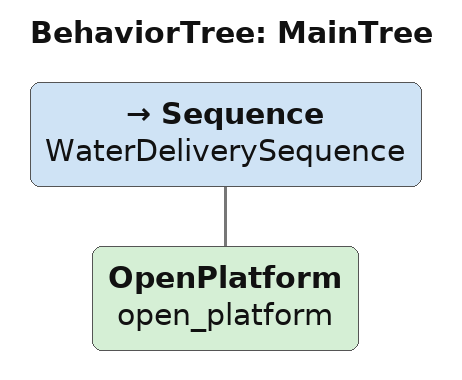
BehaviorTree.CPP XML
<root main_tree_to_execute="MainTree">
  <BehaviorTree ID="MainTree">
    <Sequence name="WaterDeliverySequence">
      <!-- 打开平台 -->
      <OpenPlatform name="open_platform"/>
    </Sequence>
  </BehaviorTree>
</root>
